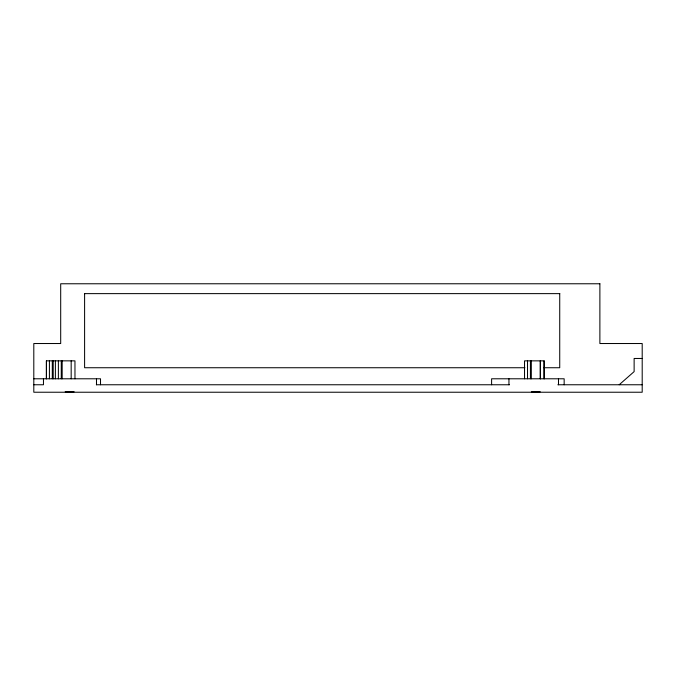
<?xml version="1.0" encoding="UTF-8"?>
<svg xmlns="http://www.w3.org/2000/svg" width="676" height="676" viewBox="0 0 676 676"><rect width="100%" height="100%" fill="white"/><g stroke="black" fill="none" stroke-linecap="round" stroke-linejoin="round"><path stroke-width="1.01" d="M619.191 384.762L634.13 371.614L634.13 358.466L642.2 358.466M84.525 293.629L559.804 293.629M524.88 367.736L84.601 367.736L84.601 293.629M543.884 367.736L559.728 367.736L559.728 293.629M33.8 378.788L100.513 378.788L100.513 384.762M33.8 384.762L43.467 384.762L43.467 378.788M96.338 384.762L509.476 384.762M557.852 384.762L642.2 384.762M65.175 391.784L74.14 391.784M531.361 391.784L540.276 391.784M564.156 384.762L564.156 378.788L491.604 378.788L491.604 384.762M558.494 378.788L558.494 384.762M544.129 378.788L544.129 360.857L524.525 360.857L524.542 378.788M544.112 360.857L544.112 378.788M531.311 360.857L531.311 378.788M530.423 360.857L530.423 378.788M527.525 360.857L527.525 378.788M508.943 378.788L508.943 384.762M96.491 378.788L96.491 384.762M74.977 378.788L74.96 360.857L46.407 360.84L46.407 378.771M71.174 360.857L71.174 378.788M62.167 360.857L62.167 378.788M61.271 360.857L61.271 378.788M58.381 360.857L58.381 378.788M55.39 360.857L55.373 378.788M53.201 360.84L53.201 378.771M52.305 360.84L52.305 378.771M49.416 360.84L49.416 378.771M46.424 360.84L46.424 378.771M599.882 283.768L60.696 283.768L60.696 343.526L33.8 343.526L33.8 392.232L642.2 392.232L642.2 343.526L599.882 343.526L599.882 283.768M540.327 378.788L540.327 360.857L540.327 378.788"/></g></svg>
